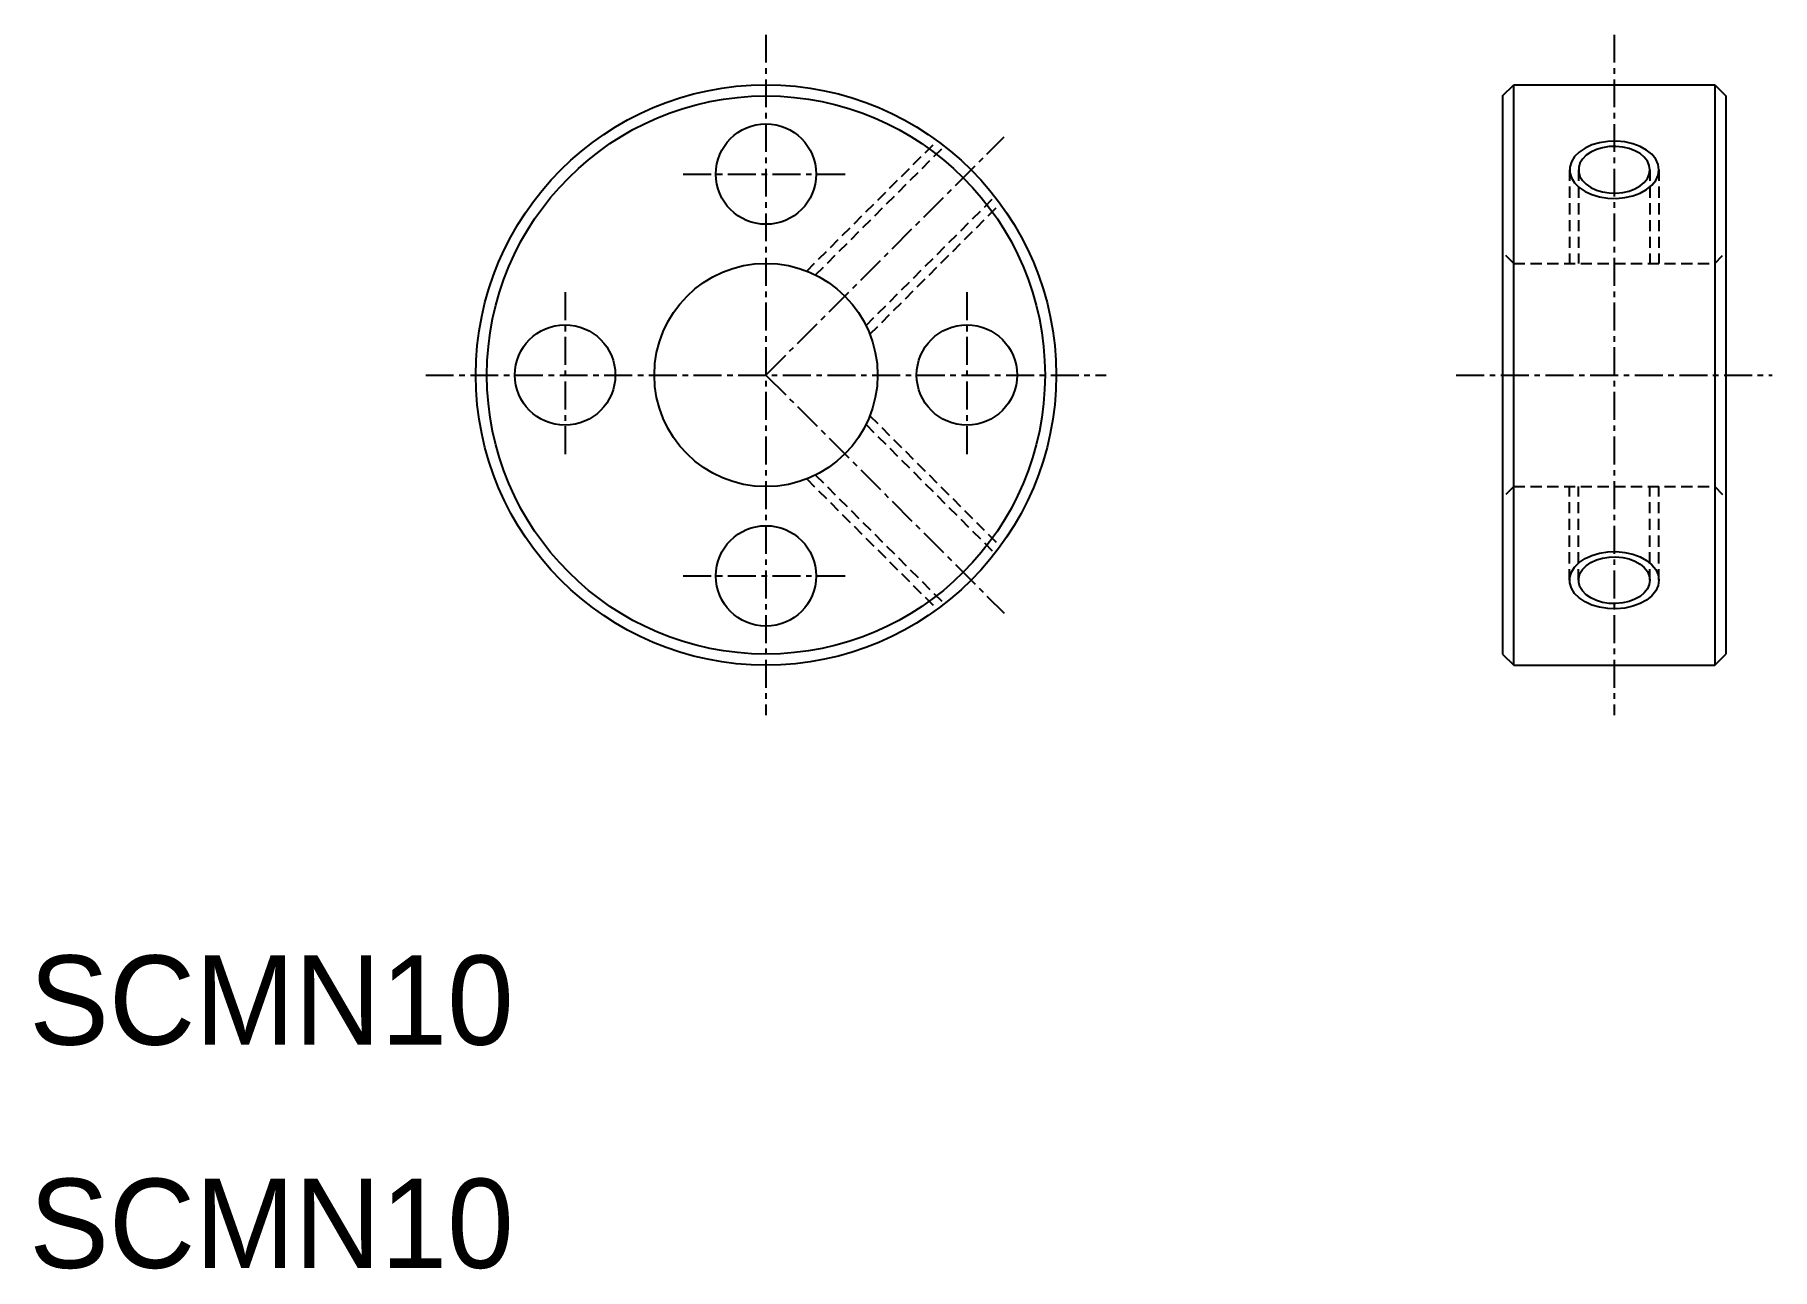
# Model space of a CAD drawing. Extents: x 10.2 to 88.1, y 9.9 to 65.2.
import ezdxf

# ---------------------------------------------------------------- set-up
doc = ezdxf.new("R2010")
doc.units = 0
doc.linetypes.add('CENTER', pattern=[2, 1.25, -0.25, 0.25, -0.25])
doc.linetypes.add('DASHED', pattern=[0.75, 0.5, -0.25])
doc.layers.get('0').update_dxf_attribs({"linetype": 'CONTINUOUS'})
doc.layers.add('CENTER', color=1, linetype='CENTER')

msp = doc.modelspace()

# ---------------------------------------------------------------- linework, layer by layer
at = {"color": 7, "linetype": 'CONTINUOUS'}
for p, q in [((76, 62.5), (76.5, 63)), ((76, 62.5), (76, 37.5)), ((76.5, 37), (76.5, 63)), ((76.5, 63), (85.5, 63)), ((78.75, 63), (78.75, 63)), ((81, 63), (81, 63)), ((85.5, 63), (85.5, 37)), ((85.5, 63), (86, 62.5)), ((86, 62.5), (86, 37.5)), ((76, 37.5), (76.5, 37)), ((85.5, 37), (86, 37.5)), ((76.5, 37), (85.5, 37))]:
    msp.add_line(p, q, dxfattribs=at)
at = {"color": 3, "linetype": 'DASHED'}
for p, q in [((44.826, 54.655), (50.669, 60.497)), ((45.218, 54.481), (50.991, 60.254)), ((79, 59.192), (79, 55)), ((79.4, 59.192), (79.4, 55)), ((82.6, 59.192), (82.6, 55)), ((83, 59.192), (83, 55)), ((47.481, 52.218), (53.254, 57.991)), ((47.655, 51.826), (53.497, 57.669)), ((76.5, 55), (76, 55.5)), ((85.5, 55), (86, 55.5)), ((76.5, 55), (85.5, 55)), ((47.481, 47.782), (53.254, 42.009)), ((47.655, 48.174), (53.497, 42.331)), ((44.826, 45.345), (50.669, 39.503)), ((45.218, 45.519), (50.991, 39.746)), ((76.5, 45), (76, 44.5)), ((76.5, 45), (85.5, 45)), ((79, 40.808), (79, 45)), ((79.4, 40.808), (79.4, 45)), ((82.6, 40.808), (82.6, 45)), ((83, 40.808), (83, 45)), ((85.5, 45), (86, 44.5))]:
    msp.add_line(p, q, dxfattribs=at)
at = {"color": 3, "flags": 128}
msp.add_lwpolyline([(83, 59.192), (82.964, 59.435), (82.857, 59.67), (82.683, 59.887), (82.447, 60.079), (82.16, 60.239), (81.831, 60.361), (81.472, 60.441), (81.095, 60.476), (80.715, 60.464), (80.346, 60.406), (80, 60.305), (79.69, 60.163), (79.428, 59.986), (79.222, 59.781), (79.081, 59.554), (79.009, 59.314), (79.009, 59.07), (79.081, 58.83), (79.222, 58.604), (79.428, 58.398), (79.69, 58.222), (80, 58.08), (80.346, 57.978), (80.715, 57.921), (81.095, 57.909), (81.472, 57.944), (81.831, 58.024), (82.16, 58.146), (82.447, 58.306), (82.683, 58.498), (82.857, 58.715), (82.964, 58.949)], close=True, dxfattribs=at)
at = {"color": 7, "linetype": 'CONTINUOUS', "flags": 128}
msp.add_lwpolyline([(82.6, 59.192), (82.571, 59.391), (82.485, 59.582), (82.346, 59.759), (82.158, 59.916), (81.928, 60.047), (81.665, 60.146), (81.377, 60.211), (81.076, 60.24), (80.772, 60.23), (80.477, 60.183), (80.2, 60.101), (79.952, 59.985), (79.742, 59.841), (79.578, 59.673), (79.465, 59.488), (79.407, 59.292), (79.407, 59.093), (79.465, 58.897), (79.578, 58.712), (79.742, 58.544), (79.952, 58.4), (80.2, 58.284), (80.477, 58.201), (80.772, 58.154), (81.076, 58.145), (81.377, 58.173), (81.665, 58.239), (81.928, 58.338), (82.158, 58.469), (82.346, 58.625), (82.485, 58.803), (82.571, 58.994)], close=True, dxfattribs=at)
at = {"color": 3, "extrusion": (0, 0, -1), "flags": 128}
msp.add_lwpolyline([(-83, 40.808), (-82.964, 40.565), (-82.857, 40.33), (-82.683, 40.113), (-82.447, 39.921), (-82.16, 39.761), (-81.831, 39.639), (-81.472, 39.559), (-81.095, 39.524), (-80.715, 39.536), (-80.346, 39.594), (-80, 39.695), (-79.69, 39.837), (-79.428, 40.014), (-79.222, 40.219), (-79.081, 40.446), (-79.009, 40.686), (-79.009, 40.93), (-79.081, 41.17), (-79.222, 41.396), (-79.428, 41.602), (-79.69, 41.778), (-80, 41.92), (-80.346, 42.022), (-80.715, 42.079), (-81.095, 42.091), (-81.472, 42.056), (-81.831, 41.976), (-82.16, 41.854), (-82.447, 41.694), (-82.683, 41.502), (-82.857, 41.285), (-82.964, 41.051)], close=True, dxfattribs=at)
at = {"color": 7, "linetype": 'CONTINUOUS', "extrusion": (0, 0, -1), "flags": 128}
msp.add_lwpolyline([(-82.6, 40.808), (-82.571, 40.609), (-82.485, 40.418), (-82.346, 40.241), (-82.158, 40.084), (-81.928, 39.953), (-81.665, 39.854), (-81.377, 39.789), (-81.076, 39.76), (-80.772, 39.77), (-80.477, 39.817), (-80.2, 39.899), (-79.952, 40.015), (-79.742, 40.159), (-79.578, 40.327), (-79.465, 40.512), (-79.407, 40.708), (-79.407, 40.907), (-79.465, 41.103), (-79.578, 41.288), (-79.742, 41.456), (-79.952, 41.6), (-80.2, 41.716), (-80.477, 41.799), (-80.772, 41.846), (-81.076, 41.855), (-81.377, 41.827), (-81.665, 41.761), (-81.928, 41.662), (-82.158, 41.531), (-82.346, 41.375), (-82.485, 41.197), (-82.571, 41.006)], close=True, dxfattribs=at)
at = {"color": 7, "linetype": 'CONTINUOUS'}
for centre, radius in [((43, 50), 13), ((43, 50), 12.5), ((43, 59), 2.25), ((43, 50), 5), ((34, 50), 2.25), ((52, 50), 2.25), ((43, 41), 2.25)]:
    msp.add_circle(centre, radius, dxfattribs=at)
at = {"layer": 'CENTER', "color": 1, "linetype": 'CENTER'}
for p, q in [((43, 65.242), (43, 34.758)), ((81, 65.242), (81, 34.758)), ((43, 50), (53.673, 60.673)), ((39.296, 59), (46.704, 59)), ((34, 53.704), (34, 46.296)), ((52, 53.704), (52, 46.296)), ((27.758, 50), (58.242, 50)), ((43, 50), (53.673, 39.327)), ((73.922, 50), (88.078, 50)), ((39.296, 41), (46.704, 41))]:
    msp.add_line(p, q, dxfattribs=at)

# ---------------------------------------------------------------- texts
at = {"color": 7, "linetype": 'CONTINUOUS'}
for p in [(10, 20), (10, 10)]:
    msp.add_text('SCMN10', height=4, dxfattribs=at).set_placement(p)

doc.saveas('drawing.dxf')
